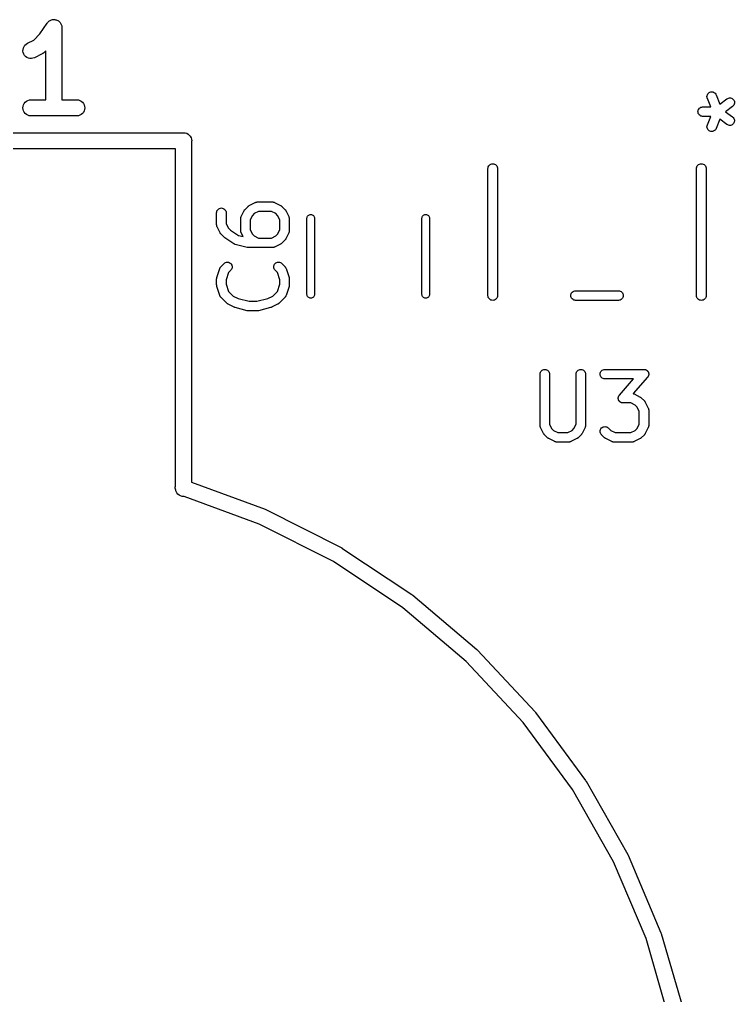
# Model space of a CAD drawing. Extents: x 122.7 to 185.3, y -119.4 to -70.3.
# Drawn here: x 134.94 to 146.26, y -87 to -71.57 of the extents above; entities that cross this region are included whole.
import ezdxf

# ---------------------------------------------------------------- set-up
doc = ezdxf.new("R2010")
doc.units = 0
doc.layers.add('BLACK', color=7, linetype='CONTINUOUS')

msp = doc.modelspace()

# ---------------------------------------------------------------- linework, layer by layer
at = {"layer": 'BLACK', "linetype": 'CONTINUOUS'}
for p, q in [((135.379, -71.6241), (135.38, -71.6228)), ((135.38, -71.6226), (135.388, -71.6129)), ((135.38, -71.6228), (135.38, -71.6226)), ((135.38, -71.6228), (135.38, -71.6228)), ((135.38, -71.6228), (135.38, -71.6228)), ((135.388, -71.6129), (135.396, -71.6038)), ((135.396, -71.6036), (135.406, -71.5959)), ((135.396, -71.6037), (135.396, -71.6036)), ((135.396, -71.6038), (135.396, -71.6037)), ((135.406, -71.5959), (135.415, -71.5883)), ((135.415, -71.5881), (135.426, -71.5825)), ((135.415, -71.5882), (135.415, -71.5881)), ((135.415, -71.5883), (135.415, -71.5882)), ((135.426, -71.5825), (135.437, -71.5768)), ((135.437, -71.5767), (135.449, -71.5732)), ((135.437, -71.5768), (135.437, -71.5767)), ((135.437, -71.5767), (135.437, -71.5767)), ((135.449, -71.5732), (135.461, -71.5698)), ((135.461, -71.5697), (135.473, -71.5687)), ((135.461, -71.5698), (135.461, -71.5697)), ((135.461, -71.5698), (135.461, -71.5698)), ((135.473, -71.5687), (135.486, -71.5675)), ((135.486, -71.5675), (135.486, -71.5675)), ((135.486, -71.5675), (135.498, -71.5688)), ((135.486, -71.5675), (135.486, -71.5675)), ((135.498, -71.5688), (135.51, -71.5701)), ((135.51, -71.5701), (135.51, -71.5701)), ((135.51, -71.5701), (135.511, -71.5702)), ((135.511, -71.5702), (135.522, -71.5736)), ((135.522, -71.5736), (135.534, -71.5774)), ((135.534, -71.5774), (135.534, -71.5775)), ((135.534, -71.5775), (135.534, -71.5775)), ((135.534, -71.5775), (135.545, -71.5832)), ((135.545, -71.5832), (135.556, -71.5892)), ((135.556, -71.5892), (135.556, -71.5893)), ((135.556, -71.5893), (135.556, -71.5893)), ((135.556, -71.5893), (135.566, -71.5973)), ((135.566, -71.5973), (135.575, -71.605)), ((135.575, -71.605), (135.575, -71.6051)), ((135.575, -71.6051), (135.575, -71.6052)), ((135.575, -71.6052), (135.583, -71.6148)), ((135.583, -71.6148), (135.591, -71.6242)), ((135.265, -71.795), (135.379, -71.6241)), ((135.591, -71.6242), (135.591, -71.6243)), ((135.591, -71.6243), (135.591, -71.6244)), ((135.591, -71.6244), (135.596, -71.6353)), ((135.596, -71.6353), (135.602, -71.6461)), ((135.602, -71.6461), (135.602, -71.6462)), ((135.602, -71.6462), (135.602, -71.6463)), ((135.602, -71.6463), (135.606, -71.6583)), ((135.606, -71.6583), (135.609, -71.6699)), ((135.609, -71.6699), (135.609, -71.67)), ((135.609, -71.67), (135.609, -71.6701)), ((135.609, -71.6701), (135.611, -71.6825)), ((135.611, -71.6825), (135.612, -71.6945)), ((135.612, -71.6945), (135.612, -72.8375)), ((135.065, -71.9438), (135.168, -71.8925)), ((135.168, -71.8925), (135.265, -71.795)), ((134.995, -72.0657), (134.996, -72.0409)), ((134.999, -72.0902), (134.995, -72.0657)), ((134.996, -72.0409), (135.002, -72.0168)), ((135.002, -72.0168), (135.012, -71.9942)), ((135.012, -71.9942), (135.026, -71.974)), ((135.026, -71.974), (135.044, -71.957)), ((135.044, -71.957), (135.065, -71.9438)), ((135.358, -72.0616), (135.333, -72.0867)), ((135.358, -72.8375), (135.358, -72.0616)), ((135.008, -72.1134), (134.999, -72.0902)), ((135.021, -72.1345), (135.008, -72.1134)), ((135.038, -72.1526), (135.021, -72.1345)), ((135.058, -72.1671), (135.038, -72.1526)), ((135.081, -72.1774), (135.058, -72.1671)), ((135.105, -72.1832), (135.081, -72.1774)), ((135.129, -72.1842), (135.105, -72.1832)), ((135.154, -72.1803), (135.129, -72.1842)), ((135.177, -72.1718), (135.154, -72.1803)), ((135.179, -72.171), (135.177, -72.1718)), ((135.3, -72.1105), (135.179, -72.171)), ((135.306, -72.1067), (135.3, -72.1105)), ((135.312, -72.1034), (135.306, -72.1067)), ((135.316, -72.1001), (135.312, -72.1034)), ((135.321, -72.0973), (135.316, -72.1001)), ((135.326, -72.0924), (135.321, -72.0973)), ((135.331, -72.088), (135.326, -72.0924)), ((135.333, -72.0867), (135.331, -72.088)), ((135.052, -72.8587), (135.074, -72.8471)), ((135.074, -72.8471), (135.097, -72.8399)), ((135.097, -72.8399), (135.122, -72.8375)), ((135.122, -72.8375), (135.358, -72.8375)), ((135.612, -72.8375), (135.848, -72.8375)), ((135.848, -72.8375), (135.849, -72.8375)), ((135.849, -72.8375), (135.874, -72.8403)), ((135.874, -72.8403), (135.898, -72.8478)), ((135.898, -72.8478), (135.919, -72.8597)), ((145.824, -72.7851), (145.826, -72.7705)), ((145.825, -72.7997), (145.824, -72.7851)), ((145.829, -72.8138), (145.825, -72.7997)), ((145.826, -72.7705), (145.831, -72.7566)), ((145.83, -72.8148), (145.829, -72.8138)), ((145.884, -72.95), (145.83, -72.8148)), ((145.831, -72.7566), (145.838, -72.7439)), ((145.838, -72.7439), (145.847, -72.7328)), ((145.847, -72.7328), (145.859, -72.7237)), ((145.859, -72.7237), (145.872, -72.7171)), ((145.872, -72.7171), (145.886, -72.7131)), ((145.886, -72.7131), (145.901, -72.7119)), ((145.901, -72.7119), (145.915, -72.7136)), ((145.915, -72.7136), (145.929, -72.7181)), ((145.929, -72.7181), (145.942, -72.7252)), ((145.942, -72.7252), (145.953, -72.7346)), ((145.953, -72.7346), (145.962, -72.7461)), ((145.962, -72.7461), (145.969, -72.7591)), ((145.969, -72.7591), (146.028, -72.9063)), ((146.028, -72.9063), (146.14, -72.8221)), ((146.14, -72.8221), (146.141, -72.8215)), ((146.141, -72.8215), (146.153, -72.8141)), ((146.153, -72.8141), (146.167, -72.8093)), ((146.167, -72.8093), (146.182, -72.8072)), ((146.182, -72.8072), (146.196, -72.808)), ((146.196, -72.808), (146.211, -72.8116)), ((146.211, -72.8116), (146.224, -72.8179)), ((146.224, -72.8179), (146.235, -72.8267)), ((146.235, -72.8267), (146.245, -72.8376)), ((146.245, -72.8376), (146.253, -72.8501)), ((146.253, -72.8501), (146.258, -72.8639)), ((134.995, -72.9636), (134.998, -72.939)), ((134.997, -72.9883), (134.995, -72.9636)), ((135.004, -73.0121), (134.997, -72.9883)), ((134.998, -72.939), (135.005, -72.9153)), ((135.016, -73.0341), (135.004, -73.0121)), ((135.005, -72.9153), (135.017, -72.8935)), ((135.017, -72.8935), (135.032, -72.8744)), ((135.032, -72.8744), (135.052, -72.8587)), ((135.919, -72.8597), (135.938, -72.8757)), ((135.938, -72.8757), (135.954, -72.895)), ((135.954, -72.895), (135.965, -72.9169)), ((135.965, -72.9169), (135.972, -72.9407)), ((135.972, -72.9901), (135.965, -73.0137)), ((135.972, -72.9407), (135.975, -72.9654)), ((135.975, -72.9654), (135.972, -72.9901)), ((145.681, -73.0245), (145.683, -73.0099)), ((145.683, -73.0099), (145.687, -72.9959)), ((145.687, -72.9959), (145.694, -72.9831)), ((145.694, -72.9831), (145.704, -72.9718)), ((145.704, -72.9718), (145.715, -72.9625)), ((145.715, -72.9625), (145.728, -72.9557)), ((145.728, -72.9557), (145.742, -72.9514)), ((145.742, -72.9514), (145.756, -72.95)), ((145.756, -72.95), (145.884, -72.95)), ((146.23, -72.9421), (146.119, -73.025)), ((146.241, -72.9323), (146.23, -72.9421)), ((146.249, -72.9205), (146.241, -72.9323)), ((146.256, -72.9072), (146.249, -72.9205)), ((146.259, -72.893), (146.256, -72.9072)), ((146.258, -72.8639), (146.26, -72.8784)), ((146.26, -72.8784), (146.259, -72.893)), ((135.031, -73.0534), (135.016, -73.0341)), ((135.05, -73.0693), (135.031, -73.0534)), ((135.072, -73.0813), (135.05, -73.0693)), ((135.096, -73.0887), (135.072, -73.0813)), ((135.12, -73.0915), (135.096, -73.0887)), ((135.122, -73.0915), (135.12, -73.0915)), ((135.848, -73.0915), (135.122, -73.0915)), ((135.872, -73.0891), (135.848, -73.0915)), ((135.896, -73.0819), (135.872, -73.0891)), ((135.918, -73.0703), (135.896, -73.0819)), ((135.937, -73.0546), (135.918, -73.0703)), ((135.953, -73.0355), (135.937, -73.0546)), ((135.965, -73.0137), (135.953, -73.0355)), ((145.683, -73.0391), (145.681, -73.0245)), ((145.687, -73.0531), (145.683, -73.0391)), ((145.694, -73.0661), (145.687, -73.0531)), ((145.703, -73.0775), (145.694, -73.0661)), ((145.714, -73.0869), (145.703, -73.0775)), ((145.727, -73.0939), (145.714, -73.0869)), ((145.741, -73.0984), (145.727, -73.0939)), ((145.755, -73.1), (145.741, -73.0984)), ((145.756, -73.1), (145.755, -73.1)), ((145.884, -73.1), (145.756, -73.1)), ((145.83, -73.2352), (145.884, -73.1)), ((146.028, -73.1437), (145.969, -73.2909)), ((146.14, -73.2279), (146.028, -73.1437)), ((146.119, -73.025), (146.23, -73.1079)), ((146.23, -73.1079), (146.231, -73.1085)), ((146.231, -73.1085), (146.241, -73.1185)), ((146.241, -73.1185), (146.25, -73.1304)), ((146.25, -73.1304), (146.256, -73.1438)), ((146.256, -73.1438), (146.259, -73.158)), ((146.259, -73.158), (146.26, -73.1727)), ((145.824, -73.2639), (145.826, -73.2493)), ((145.826, -73.2784), (145.824, -73.2639)), ((145.826, -73.2493), (145.83, -73.2352)), ((145.83, -73.2924), (145.826, -73.2784)), ((145.837, -73.3053), (145.83, -73.2924)), ((145.847, -73.3165), (145.837, -73.3053)), ((145.858, -73.3257), (145.847, -73.3165)), ((145.952, -73.3161), (145.941, -73.3254)), ((145.962, -73.3048), (145.952, -73.3161)), ((145.968, -73.2919), (145.962, -73.3048)), ((145.969, -73.2909), (145.968, -73.2919)), ((146.152, -73.2355), (146.14, -73.2279)), ((146.166, -73.2405), (146.152, -73.2355)), ((146.181, -73.2427), (146.166, -73.2405)), ((146.195, -73.2421), (146.181, -73.2427)), ((146.21, -73.2387), (146.195, -73.2421)), ((146.223, -73.2326), (146.21, -73.2387)), ((146.235, -73.224), (146.223, -73.2326)), ((146.245, -73.2133), (146.235, -73.224)), ((146.252, -73.2008), (146.245, -73.2133)), ((146.257, -73.1871), (146.252, -73.2008)), ((146.26, -73.1727), (146.257, -73.1871)), ((130.945, -73.358), (137.533, -73.358)), ((137.533, -73.358), (137.539, -73.3574)), ((137.539, -73.3574), (137.545, -73.358)), ((137.545, -73.358), (137.564, -73.3598)), ((137.564, -73.3598), (137.588, -73.3671)), ((137.588, -73.3671), (137.61, -73.3789)), ((137.61, -73.3789), (137.629, -73.3948)), ((137.629, -73.3948), (137.645, -73.4141)), ((137.645, -73.4141), (137.657, -73.4362)), ((137.657, -73.4362), (137.664, -73.4601)), ((137.664, -73.4601), (137.667, -73.485)), ((145.871, -73.3325), (145.858, -73.3257)), ((145.885, -73.3367), (145.871, -73.3325)), ((145.899, -73.3381), (145.885, -73.3367)), ((145.914, -73.3366), (145.899, -73.3381)), ((145.928, -73.3323), (145.914, -73.3366)), ((145.941, -73.3254), (145.928, -73.3323)), ((137.412, -73.612), (131.066, -73.612)), ((137.412, -78.9362), (137.412, -73.612)), ((137.667, -73.485), (137.666, -73.4912)), ((137.666, -73.4912), (137.666, -78.8847)), ((142.357, -73.923), (142.358, -73.9118)), ((142.357, -75.937), (142.357, -73.923)), ((142.358, -73.9118), (142.362, -73.8974)), ((142.362, -73.8974), (142.369, -73.8842)), ((142.369, -73.8842), (142.379, -73.8726)), ((142.379, -73.8726), (142.39, -73.863)), ((142.39, -73.863), (142.404, -73.856)), ((142.404, -73.856), (142.418, -73.8516)), ((142.418, -73.8516), (142.433, -73.8501)), ((142.433, -73.8501), (142.448, -73.8516)), ((142.448, -73.8516), (142.462, -73.856)), ((142.462, -73.856), (142.476, -73.863)), ((142.476, -73.863), (142.487, -73.8726)), ((142.487, -73.8726), (142.497, -73.8842)), ((142.497, -73.8842), (142.504, -73.8974)), ((142.504, -73.8974), (142.508, -73.9118)), ((142.508, -73.9118), (142.509, -73.923)), ((142.509, -73.923), (142.509, -75.937)), ((145.659, -73.923), (145.66, -73.9118)), ((145.659, -75.937), (145.659, -73.923)), ((145.66, -73.9118), (145.664, -73.8974)), ((145.664, -73.8974), (145.671, -73.8842)), ((145.671, -73.8842), (145.681, -73.8726)), ((145.681, -73.8726), (145.692, -73.863)), ((145.692, -73.863), (145.706, -73.856)), ((145.706, -73.856), (145.72, -73.8516)), ((145.72, -73.8516), (145.735, -73.8501)), ((145.735, -73.8501), (145.75, -73.8516)), ((145.75, -73.8516), (145.764, -73.856)), ((145.764, -73.856), (145.778, -73.863)), ((145.778, -73.863), (145.789, -73.8726)), ((145.789, -73.8726), (145.799, -73.8842)), ((145.799, -73.8842), (145.806, -73.8974)), ((145.806, -73.8974), (145.81, -73.9118)), ((145.81, -73.9118), (145.811, -73.923)), ((145.811, -73.923), (145.811, -75.937)), ((138.095, -74.5608), (138.108, -74.554)), ((138.108, -74.554), (138.122, -74.5499)), ((138.122, -74.5499), (138.137, -74.5485)), ((138.137, -74.5485), (138.151, -74.5501)), ((138.151, -74.5501), (138.165, -74.5544)), ((138.165, -74.5544), (138.178, -74.5613)), ((138.512, -74.5705), (138.56, -74.5229)), ((138.56, -74.5221), (138.564, -74.5195)), ((138.56, -74.5229), (138.56, -74.5221)), ((138.564, -74.5195), (138.567, -74.5166)), ((138.567, -74.5166), (138.569, -74.5149)), ((138.569, -74.5149), (138.572, -74.513)), ((138.572, -74.513), (138.575, -74.5111)), ((138.575, -74.5111), (138.579, -74.5088)), ((138.579, -74.5088), (138.674, -74.4612)), ((138.674, -74.4612), (138.675, -74.4607)), ((138.675, -74.4607), (138.677, -74.46)), ((138.677, -74.46), (138.679, -74.4589)), ((138.679, -74.4589), (138.684, -74.4575)), ((138.684, -74.4575), (138.689, -74.4557)), ((138.689, -74.4557), (138.691, -74.4554)), ((138.691, -74.4554), (138.693, -74.4547)), ((138.693, -74.4547), (138.698, -74.4542)), ((138.698, -74.4542), (138.703, -74.4534)), ((138.703, -74.4534), (138.706, -74.4535)), ((138.706, -74.4535), (138.708, -74.4533)), ((138.708, -74.4533), (138.946, -74.4533)), ((138.946, -74.4533), (138.947, -74.4533)), ((138.947, -74.4533), (138.949, -74.4535)), ((138.949, -74.4535), (138.951, -74.4535)), ((138.951, -74.4535), (138.956, -74.4544)), ((138.956, -74.4544), (138.961, -74.4549)), ((138.961, -74.4549), (138.964, -74.4556)), ((138.964, -74.4556), (138.966, -74.456)), ((138.966, -74.456), (138.971, -74.4578)), ((138.971, -74.4578), (138.975, -74.4594)), ((138.975, -74.4594), (138.977, -74.4604)), ((138.977, -74.4604), (138.979, -74.4612)), ((138.979, -74.4612), (139.075, -74.5088)), ((139.075, -74.5088), (139.076, -74.5093)), ((139.076, -74.5093), (139.079, -74.5116)), ((139.079, -74.5116), (139.083, -74.5136)), ((139.083, -74.5136), (139.085, -74.5156)), ((139.085, -74.5156), (139.088, -74.5173)), ((139.088, -74.5173), (139.091, -74.5202)), ((139.091, -74.5202), (139.094, -74.5229)), ((139.094, -74.5229), (139.142, -74.5705)), ((138.061, -74.6225), (138.063, -74.6079)), ((138.061, -74.6235), (138.061, -74.6225)), ((138.061, -74.814), (138.061, -74.6235)), ((138.063, -74.6079), (138.067, -74.594)), ((138.067, -74.594), (138.074, -74.5811)), ((138.074, -74.5811), (138.084, -74.5699)), ((138.084, -74.5699), (138.095, -74.5608)), ((138.178, -74.5613), (138.19, -74.5707)), ((138.19, -74.5707), (138.199, -74.582)), ((138.199, -74.582), (138.206, -74.5949)), ((138.206, -74.5949), (138.21, -74.609)), ((138.21, -74.609), (138.211, -74.6235)), ((138.211, -74.6235), (138.211, -74.7963)), ((138.443, -74.7083), (138.444, -74.7032)), ((138.443, -74.7133), (138.443, -74.7083)), ((138.444, -74.7032), (138.445, -74.7011)), ((138.445, -74.6989), (138.447, -74.6941)), ((138.445, -74.7011), (138.445, -74.6989)), ((138.447, -74.6941), (138.448, -74.6892)), ((138.448, -74.6892), (138.449, -74.6873)), ((138.449, -74.6873), (138.45, -74.6852)), ((138.45, -74.6852), (138.498, -74.59)), ((138.498, -74.589), (138.501, -74.5855)), ((138.498, -74.59), (138.498, -74.589)), ((138.501, -74.5855), (138.503, -74.5818)), ((138.503, -74.5818), (138.505, -74.5794)), ((138.505, -74.5794), (138.506, -74.5768)), ((138.506, -74.5768), (138.509, -74.5737)), ((138.509, -74.5737), (138.512, -74.5705)), ((138.627, -74.6679), (138.592, -74.7365)), ((138.657, -74.6375), (138.627, -74.6679)), ((138.726, -74.6033), (138.657, -74.6375)), ((138.928, -74.6033), (138.726, -74.6033)), ((138.997, -74.6375), (138.928, -74.6033)), ((139.027, -74.6679), (138.997, -74.6375)), ((139.061, -74.7365), (139.027, -74.6679)), ((139.142, -74.5705), (139.143, -74.5712)), ((139.143, -74.5712), (139.145, -74.5745)), ((139.145, -74.5745), (139.148, -74.5776)), ((139.148, -74.5776), (139.15, -74.5802)), ((139.15, -74.5802), (139.152, -74.5827)), ((139.152, -74.5827), (139.154, -74.5864)), ((139.154, -74.5864), (139.156, -74.59)), ((139.156, -74.59), (139.203, -74.6852)), ((139.203, -74.6852), (139.204, -74.6862)), ((139.204, -74.6862), (139.205, -74.6882)), ((139.205, -74.6882), (139.206, -74.6902)), ((139.206, -74.6902), (139.207, -74.6951)), ((139.207, -74.6951), (139.209, -74.6999)), ((139.209, -74.6999), (139.209, -74.7021)), ((139.209, -74.7021), (139.21, -74.7042)), ((139.21, -74.7042), (139.21, -74.7093)), ((139.21, -74.7093), (139.211, -74.7144)), ((139.492, -74.709), (139.493, -74.7002)), ((139.492, -75.919), (139.492, -74.709)), ((139.493, -74.7002), (139.496, -74.6889)), ((139.496, -74.6889), (139.502, -74.6784)), ((139.502, -74.6784), (139.509, -74.6693)), ((139.509, -74.6693), (139.519, -74.6618)), ((139.519, -74.6618), (139.529, -74.6562)), ((139.529, -74.6562), (139.54, -74.6528)), ((139.54, -74.6528), (139.552, -74.6516)), ((139.552, -74.6516), (139.564, -74.6528)), ((139.564, -74.6528), (139.575, -74.6562)), ((139.575, -74.6562), (139.585, -74.6618)), ((139.585, -74.6618), (139.595, -74.6693)), ((139.595, -74.6693), (139.602, -74.6784)), ((139.602, -74.6784), (139.608, -74.6889)), ((139.608, -74.6889), (139.611, -74.7002)), ((139.611, -74.7002), (139.612, -74.709)), ((139.612, -74.709), (139.612, -75.919)), ((141.312, -74.709), (141.313, -74.7002)), ((141.312, -75.919), (141.312, -74.709)), ((141.313, -74.7002), (141.316, -74.6889)), ((141.316, -74.6889), (141.322, -74.6784)), ((141.322, -74.6784), (141.329, -74.6693)), ((141.329, -74.6693), (141.339, -74.6618)), ((141.339, -74.6618), (141.349, -74.6562)), ((141.349, -74.6562), (141.36, -74.6528)), ((141.36, -74.6528), (141.372, -74.6516)), ((141.372, -74.6516), (141.384, -74.6528)), ((141.384, -74.6528), (141.395, -74.6562)), ((141.395, -74.6562), (141.405, -74.6618)), ((141.405, -74.6618), (141.415, -74.6693)), ((141.415, -74.6693), (141.422, -74.6784)), ((141.422, -74.6784), (141.428, -74.6889)), ((141.428, -74.6889), (141.431, -74.7002)), ((141.431, -74.7002), (141.432, -74.709)), ((141.432, -74.709), (141.432, -75.919)), ((138.062, -74.8162), (138.061, -74.814)), ((138.062, -74.8184), (138.062, -74.8162)), ((138.062, -74.8235), (138.062, -74.8184)), ((138.063, -74.8286), (138.062, -74.8235)), ((138.063, -74.8307), (138.063, -74.8286)), ((138.064, -74.8329), (138.063, -74.8307)), ((138.066, -74.8377), (138.064, -74.8329)), ((138.067, -74.8426), (138.066, -74.8377)), ((138.068, -74.8445), (138.067, -74.8426)), ((138.069, -74.8466), (138.068, -74.8445)), ((138.069, -74.8475), (138.069, -74.8466)), ((138.117, -74.9428), (138.069, -74.8475)), ((138.211, -74.7963), (138.246, -74.8648)), ((138.246, -74.8648), (138.279, -74.8986)), ((138.442, -74.7177), (138.443, -74.7155)), ((138.442, -74.7188), (138.442, -74.7177)), ((138.442, -74.9092), (138.442, -74.7188)), ((138.443, -74.7155), (138.443, -74.7133)), ((138.592, -74.7365), (138.592, -74.8915)), ((139.061, -74.8915), (139.061, -74.7365)), ((139.211, -74.7144), (139.211, -74.7166)), ((139.211, -74.7166), (139.211, -74.7188)), ((139.211, -74.7188), (139.211, -74.9092)), ((138.119, -74.9463), (138.117, -74.9428)), ((138.121, -74.9501), (138.119, -74.9463)), ((138.123, -74.9525), (138.121, -74.9501)), ((138.125, -74.9552), (138.123, -74.9525)), ((138.128, -74.9582), (138.125, -74.9552)), ((138.13, -74.9615), (138.128, -74.9582)), ((138.131, -74.9623), (138.13, -74.9615)), ((138.179, -75.0099), (138.131, -74.9623)), ((138.184, -75.0142), (138.179, -75.0099)), ((138.189, -75.0187), (138.184, -75.0142)), ((138.19, -75.0192), (138.189, -75.0187)), ((138.19, -75.0193), (138.19, -75.0192)), ((138.19, -75.0192), (138.19, -75.0192)), ((138.19, -75.0192), (138.19, -75.0192)), ((138.333, -75.1145), (138.19, -75.0193)), ((138.279, -74.8986), (138.405, -74.9825)), ((138.405, -74.9825), (138.479, -75.001)), ((138.443, -74.9114), (138.442, -74.9092)), ((138.442, -74.9136), (138.443, -74.9114)), ((138.443, -74.9187), (138.442, -74.9136)), ((138.444, -74.9238), (138.443, -74.9187)), ((138.444, -74.9259), (138.444, -74.9238)), ((138.445, -74.9281), (138.444, -74.9259)), ((138.447, -74.9329), (138.445, -74.9281)), ((138.448, -74.9378), (138.447, -74.9329)), ((138.449, -74.9398), (138.448, -74.9378)), ((138.45, -74.9418), (138.449, -74.9398)), ((138.45, -74.9428), (138.45, -74.9418)), ((138.479, -75.001), (138.45, -74.9428)), ((138.592, -74.8915), (138.627, -74.96)), ((138.627, -74.96), (138.657, -74.9905)), ((138.657, -74.9905), (138.726, -75.0247)), ((138.928, -75.0247), (138.997, -74.9905)), ((138.997, -74.9905), (139.027, -74.96)), ((139.027, -74.96), (139.061, -74.8915)), ((139.203, -74.9428), (139.156, -75.038)), ((139.204, -74.9407), (139.203, -74.9428)), ((139.205, -74.9388), (139.204, -74.9407)), ((139.207, -74.9339), (139.205, -74.9388)), ((139.209, -74.9291), (139.207, -74.9339)), ((139.21, -74.9248), (139.209, -74.9269)), ((139.209, -74.9269), (139.209, -74.9291)), ((139.211, -74.9147), (139.21, -74.9197)), ((139.21, -74.9197), (139.21, -74.9248)), ((139.211, -74.9092), (139.211, -74.9103)), ((139.211, -74.9103), (139.211, -74.9125)), ((139.211, -74.9125), (139.211, -74.9147)), ((138.337, -75.1169), (138.333, -75.1145)), ((138.342, -75.1195), (138.337, -75.1169)), ((138.344, -75.1203), (138.342, -75.1195)), ((138.346, -75.1214), (138.344, -75.1203)), ((138.351, -75.1228), (138.346, -75.1214)), ((138.355, -75.1246), (138.351, -75.1228)), ((138.356, -75.1249), (138.355, -75.1246)), ((138.547, -75.1725), (138.356, -75.1249)), ((138.548, -75.1727), (138.547, -75.1725)), ((138.549, -75.1731), (138.548, -75.1727)), ((138.555, -75.1737), (138.549, -75.1731)), ((138.561, -75.1746), (138.555, -75.1737)), ((138.726, -75.0247), (138.928, -75.0247)), ((138.955, -75.1738), (138.95, -75.1746)), ((138.96, -75.1733), (138.955, -75.1738)), ((138.963, -75.1726), (138.96, -75.1733)), ((138.965, -75.1723), (138.963, -75.1726)), ((138.97, -75.1705), (138.965, -75.1723)), ((138.974, -75.1691), (138.97, -75.1705)), ((138.976, -75.168), (138.974, -75.1691)), ((138.979, -75.1673), (138.976, -75.168)), ((139.075, -75.1192), (138.979, -75.1668)), ((138.979, -75.1668), (138.979, -75.1673)), ((139.078, -75.1169), (139.075, -75.1192)), ((139.082, -75.115), (139.078, -75.1169)), ((139.084, -75.113), (139.082, -75.115)), ((139.087, -75.1114), (139.084, -75.113)), ((139.09, -75.1085), (139.087, -75.1114)), ((139.093, -75.1059), (139.09, -75.1085)), ((139.094, -75.1051), (139.093, -75.1059)), ((139.142, -75.0575), (139.094, -75.1051)), ((139.144, -75.0543), (139.142, -75.0575)), ((139.147, -75.0512), (139.144, -75.0543)), ((139.149, -75.0486), (139.147, -75.0512)), ((139.151, -75.0462), (139.149, -75.0486)), ((139.153, -75.0425), (139.151, -75.0462)), ((139.155, -75.0389), (139.153, -75.0425)), ((139.156, -75.038), (139.155, -75.0389)), ((138.563, -75.1746), (138.561, -75.1746)), ((138.564, -75.1747), (138.563, -75.1746)), ((138.565, -75.1747), (138.564, -75.1747)), ((138.946, -75.1747), (138.565, -75.1747)), ((138.948, -75.1745), (138.946, -75.1747)), ((138.95, -75.1746), (138.948, -75.1745)), ((138.125, -75.4826), (138.128, -75.4785)), ((138.128, -75.4785), (138.13, -75.477)), ((138.13, -75.477), (138.131, -75.4753)), ((138.131, -75.4753), (138.179, -75.4276)), ((138.179, -75.4269), (138.191, -75.4178)), ((138.179, -75.4276), (138.179, -75.4269)), ((138.191, -75.4178), (138.204, -75.411)), ((138.204, -75.411), (138.218, -75.4069)), ((138.218, -75.4069), (138.232, -75.4057)), ((138.232, -75.4057), (138.247, -75.4073)), ((138.247, -75.4073), (138.261, -75.4116)), ((138.261, -75.4116), (138.274, -75.4186)), ((138.274, -75.4186), (138.285, -75.428)), ((138.285, -75.428), (138.294, -75.4394)), ((138.294, -75.4394), (138.301, -75.4523)), ((138.301, -75.4523), (138.305, -75.4664)), ((138.305, -75.4664), (138.307, -75.4809)), ((138.307, -75.4809), (138.305, -75.4955)), ((138.966, -75.4799), (138.968, -75.4653)), ((138.967, -75.4945), (138.966, -75.4799)), ((138.968, -75.4653), (138.972, -75.4514)), ((138.972, -75.4514), (138.979, -75.4385)), ((138.979, -75.4385), (138.988, -75.4273)), ((138.988, -75.4273), (139, -75.4181)), ((139, -75.4181), (139.013, -75.4112)), ((139.013, -75.4112), (139.027, -75.407)), ((139.027, -75.407), (139.041, -75.4057)), ((139.041, -75.4057), (139.056, -75.4071)), ((139.056, -75.4071), (139.07, -75.4114)), ((139.07, -75.4114), (139.083, -75.4183)), ((139.083, -75.4183), (139.094, -75.4276)), ((139.094, -75.4276), (139.142, -75.4753)), ((139.142, -75.4753), (139.143, -75.476)), ((139.143, -75.476), (139.144, -75.4777)), ((139.144, -75.4777), (139.146, -75.4792)), ((139.146, -75.4792), (139.148, -75.4834)), ((138.065, -75.6474), (138.113, -75.5046)), ((138.113, -75.5036), (138.114, -75.5016)), ((138.113, -75.5046), (138.113, -75.5036)), ((138.114, -75.5016), (138.115, -75.4995)), ((138.115, -75.4995), (138.117, -75.4949)), ((138.117, -75.4949), (138.119, -75.4903)), ((138.119, -75.4903), (138.121, -75.4885)), ((138.121, -75.4885), (138.122, -75.4866)), ((138.122, -75.4866), (138.125, -75.4826)), ((138.25, -75.5688), (138.211, -75.6833)), ((138.285, -75.5337), (138.25, -75.5688)), ((138.294, -75.5224), (138.285, -75.5337)), ((138.301, -75.5095), (138.294, -75.5224)), ((138.305, -75.4955), (138.301, -75.5095)), ((138.972, -75.5085), (138.967, -75.4945)), ((138.978, -75.5215), (138.972, -75.5085)), ((138.987, -75.533), (138.978, -75.5215)), ((138.988, -75.5337), (138.987, -75.533)), ((139.023, -75.5688), (138.988, -75.5337)), ((139.061, -75.6833), (139.023, -75.5688)), ((139.148, -75.4834), (139.152, -75.4874)), ((139.152, -75.4874), (139.153, -75.4894)), ((139.153, -75.4894), (139.154, -75.4912)), ((139.154, -75.4912), (139.156, -75.4959)), ((139.156, -75.4959), (139.158, -75.5004)), ((139.158, -75.5004), (139.159, -75.5026)), ((139.159, -75.5026), (139.16, -75.5046)), ((139.16, -75.5046), (139.208, -75.6474)), ((138.061, -75.6701), (138.062, -75.6659)), ((138.061, -75.6711), (138.061, -75.6701)), ((138.061, -75.7664), (138.061, -75.6711)), ((138.062, -75.7706), (138.061, -75.7664)), ((138.062, -75.6617), (138.063, -75.6586)), ((138.062, -75.6659), (138.062, -75.6617)), ((138.062, -75.7748), (138.062, -75.7706)), ((138.063, -75.7778), (138.062, -75.7748)), ((138.063, -75.6555), (138.064, -75.6515)), ((138.063, -75.6586), (138.063, -75.6555)), ((138.063, -75.7809), (138.063, -75.7778)), ((138.064, -75.785), (138.063, -75.7809)), ((138.064, -75.6515), (138.065, -75.6474)), ((138.065, -75.7891), (138.064, -75.785)), ((138.065, -75.7901), (138.065, -75.7891)), ((138.113, -75.933), (138.065, -75.7901)), ((138.211, -75.6833), (138.211, -75.7542)), ((138.211, -75.7542), (138.25, -75.8687)), ((139.023, -75.8687), (139.061, -75.7542)), ((139.061, -75.7542), (139.061, -75.6833)), ((139.208, -75.7901), (139.16, -75.933)), ((139.208, -75.6474), (139.208, -75.6484)), ((139.208, -75.6484), (139.209, -75.6525)), ((139.21, -75.782), (139.208, -75.786)), ((139.208, -75.786), (139.208, -75.7901)), ((139.209, -75.6525), (139.21, -75.6566)), ((139.21, -75.6566), (139.21, -75.6597)), ((139.21, -75.6597), (139.211, -75.6627)), ((139.211, -75.7758), (139.21, -75.7789)), ((139.21, -75.7789), (139.21, -75.782)), ((139.211, -75.6627), (139.211, -75.6669)), ((139.211, -75.6669), (139.211, -75.6711)), ((139.211, -75.6711), (139.211, -75.7664)), ((139.211, -75.7664), (139.211, -75.7674)), ((139.211, -75.7674), (139.211, -75.7716)), ((139.211, -75.7716), (139.211, -75.7758)), ((138.114, -75.935), (138.113, -75.933)), ((138.114, -75.9371), (138.114, -75.935)), ((138.117, -75.9416), (138.114, -75.9371)), ((138.119, -75.9463), (138.117, -75.9416)), ((138.25, -75.8687), (138.324, -75.9428)), ((138.324, -75.9428), (138.401, -75.9813)), ((138.872, -75.9813), (138.949, -75.9428)), ((138.949, -75.9428), (139.023, -75.8687)), ((139.156, -75.9426), (139.153, -75.9472)), ((139.158, -75.9381), (139.156, -75.9426)), ((139.159, -75.936), (139.158, -75.9381)), ((139.16, -75.9339), (139.159, -75.936)), ((139.16, -75.933), (139.16, -75.9339)), ((139.493, -75.9278), (139.492, -75.919)), ((139.496, -75.9391), (139.493, -75.9278)), ((139.502, -75.9496), (139.496, -75.9391)), ((139.608, -75.9391), (139.602, -75.9496)), ((139.611, -75.9278), (139.608, -75.9391)), ((139.612, -75.919), (139.611, -75.9278)), ((141.313, -75.9278), (141.312, -75.919)), ((141.316, -75.9391), (141.313, -75.9278)), ((141.322, -75.9496), (141.316, -75.9391)), ((141.428, -75.9391), (141.422, -75.9496)), ((141.431, -75.9278), (141.428, -75.9391)), ((141.432, -75.919), (141.431, -75.9278)), ((142.358, -75.9482), (142.357, -75.937)), ((142.509, -75.937), (142.508, -75.9482)), ((143.67, -75.9333), (143.671, -75.9184)), ((143.671, -75.9482), (143.67, -75.9333)), ((143.671, -75.9184), (143.675, -75.904)), ((143.675, -75.904), (143.682, -75.8908)), ((143.682, -75.8908), (143.692, -75.8792)), ((143.692, -75.8792), (143.704, -75.8696)), ((143.704, -75.8696), (143.717, -75.8626)), ((143.717, -75.8626), (143.731, -75.8582)), ((143.731, -75.8582), (143.742, -75.8571)), ((143.742, -75.8571), (144.426, -75.8571)), ((144.426, -75.8571), (144.437, -75.8582)), ((144.437, -75.8582), (144.451, -75.8626)), ((144.451, -75.8626), (144.464, -75.8696)), ((144.464, -75.8696), (144.476, -75.8792)), ((144.476, -75.8792), (144.486, -75.8908)), ((144.486, -75.8908), (144.493, -75.904)), ((144.493, -75.904), (144.497, -75.9184)), ((144.497, -75.9184), (144.498, -75.9333)), ((144.498, -75.9333), (144.497, -75.9482)), ((145.66, -75.9482), (145.659, -75.937)), ((145.811, -75.937), (145.81, -75.9482)), ((138.12, -75.9481), (138.119, -75.9463)), ((138.121, -75.9501), (138.12, -75.9481)), ((138.124, -75.9541), (138.121, -75.9501)), ((138.127, -75.9583), (138.124, -75.9541)), ((138.129, -75.9598), (138.127, -75.9583)), ((138.13, -75.9615), (138.129, -75.9598)), ((138.131, -75.9623), (138.13, -75.9615)), ((138.226, -76.0575), (138.131, -75.9623)), ((138.229, -76.0602), (138.226, -76.0575)), ((138.232, -76.0631), (138.229, -76.0602)), ((138.235, -76.0648), (138.232, -76.0631)), ((138.238, -76.0668), (138.235, -76.0648)), ((138.241, -76.0688), (138.238, -76.0668)), ((138.245, -76.0711), (138.241, -76.0688)), ((138.246, -76.0716), (138.245, -76.0711)), ((138.341, -76.1192), (138.246, -76.0716)), ((138.401, -75.9813), (138.574, -76.0247)), ((138.574, -76.0247), (138.699, -76.0247)), ((138.699, -76.0247), (138.872, -75.9813)), ((139.027, -76.0716), (138.932, -76.1192)), ((139.031, -76.0693), (139.027, -76.0716)), ((139.034, -76.0674), (139.031, -76.0693)), ((139.037, -76.0654), (139.034, -76.0674)), ((139.039, -76.0638), (139.037, -76.0654)), ((139.043, -76.0609), (139.039, -76.0638)), ((139.046, -76.0582), (139.043, -76.0609)), ((139.047, -76.0575), (139.046, -76.0582)), ((139.142, -75.9623), (139.047, -76.0575)), ((139.143, -75.9606), (139.142, -75.9623)), ((139.145, -75.9591), (139.143, -75.9606)), ((139.148, -75.9549), (139.145, -75.9591)), ((139.151, -75.951), (139.148, -75.9549)), ((139.152, -75.949), (139.151, -75.951)), ((139.153, -75.9472), (139.152, -75.949)), ((139.509, -75.9587), (139.502, -75.9496)), ((139.519, -75.9662), (139.509, -75.9587)), ((139.529, -75.9718), (139.519, -75.9662)), ((139.54, -75.9752), (139.529, -75.9718)), ((139.552, -75.9764), (139.54, -75.9752)), ((139.564, -75.9752), (139.552, -75.9764)), ((139.575, -75.9718), (139.564, -75.9752)), ((139.585, -75.9662), (139.575, -75.9718)), ((139.595, -75.9587), (139.585, -75.9662)), ((139.602, -75.9496), (139.595, -75.9587)), ((141.329, -75.9587), (141.322, -75.9496)), ((141.339, -75.9662), (141.329, -75.9587)), ((141.349, -75.9718), (141.339, -75.9662)), ((141.36, -75.9752), (141.349, -75.9718)), ((141.372, -75.9764), (141.36, -75.9752)), ((141.384, -75.9752), (141.372, -75.9764)), ((141.395, -75.9718), (141.384, -75.9752)), ((141.405, -75.9662), (141.395, -75.9718)), ((141.415, -75.9587), (141.405, -75.9662)), ((141.422, -75.9496), (141.415, -75.9587)), ((142.362, -75.9626), (142.358, -75.9482)), ((142.369, -75.9758), (142.362, -75.9626)), ((142.379, -75.9874), (142.369, -75.9758)), ((142.39, -75.997), (142.379, -75.9874)), ((142.404, -76.004), (142.39, -75.997)), ((142.418, -76.0084), (142.404, -76.004)), ((142.433, -76.0099), (142.418, -76.0084)), ((142.448, -76.0084), (142.433, -76.0099)), ((142.462, -76.004), (142.448, -76.0084)), ((142.476, -75.997), (142.462, -76.004)), ((142.487, -75.9874), (142.476, -75.997)), ((142.497, -75.9758), (142.487, -75.9874)), ((142.504, -75.9626), (142.497, -75.9758)), ((142.508, -75.9482), (142.504, -75.9626)), ((143.675, -75.9626), (143.671, -75.9482)), ((143.682, -75.9758), (143.675, -75.9626)), ((143.692, -75.9874), (143.682, -75.9758)), ((143.704, -75.997), (143.692, -75.9874)), ((143.717, -76.004), (143.704, -75.997)), ((143.731, -76.0084), (143.717, -76.004)), ((143.742, -76.0095), (143.731, -76.0084)), ((144.426, -76.0095), (143.742, -76.0095)), ((144.437, -76.0084), (144.426, -76.0095)), ((144.451, -76.004), (144.437, -76.0084)), ((144.464, -75.997), (144.451, -76.004)), ((144.476, -75.9874), (144.464, -75.997)), ((144.486, -75.9758), (144.476, -75.9874)), ((144.493, -75.9626), (144.486, -75.9758)), ((144.497, -75.9482), (144.493, -75.9626)), ((145.664, -75.9626), (145.66, -75.9482)), ((145.671, -75.9758), (145.664, -75.9626)), ((145.681, -75.9874), (145.671, -75.9758)), ((145.692, -75.997), (145.681, -75.9874)), ((145.706, -76.004), (145.692, -75.997)), ((145.72, -76.0084), (145.706, -76.004)), ((145.735, -76.0099), (145.72, -76.0084)), ((145.75, -76.0084), (145.735, -76.0099)), ((145.764, -76.004), (145.75, -76.0084)), ((145.778, -75.997), (145.764, -76.004)), ((145.789, -75.9874), (145.778, -75.997)), ((145.799, -75.9758), (145.789, -75.9874)), ((145.806, -75.9626), (145.799, -75.9758)), ((145.81, -75.9482), (145.806, -75.9626)), ((138.341, -76.1193), (138.341, -76.1192)), ((138.342, -76.1195), (138.341, -76.1193)), ((138.348, -76.1219), (138.342, -76.1195)), ((138.355, -76.1244), (138.348, -76.1219)), ((138.355, -76.1245), (138.355, -76.1244)), ((138.355, -76.1246), (138.355, -76.1245)), ((138.356, -76.1249), (138.355, -76.1246)), ((138.547, -76.1725), (138.356, -76.1249)), ((138.548, -76.1727), (138.547, -76.1725)), ((138.549, -76.1731), (138.548, -76.1727)), ((138.555, -76.1737), (138.549, -76.1731)), ((138.561, -76.1746), (138.555, -76.1737)), ((138.563, -76.1746), (138.561, -76.1746)), ((138.564, -76.1747), (138.563, -76.1746)), ((138.565, -76.1747), (138.564, -76.1747)), ((138.708, -76.1747), (138.565, -76.1747)), ((138.709, -76.1746), (138.708, -76.1747)), ((138.71, -76.1747), (138.709, -76.1746)), ((138.716, -76.1739), (138.71, -76.1747)), ((138.722, -76.1733), (138.716, -76.1739)), ((138.724, -76.1729), (138.722, -76.1733)), ((138.725, -76.1727), (138.724, -76.1729)), ((138.726, -76.1725), (138.725, -76.1727)), ((138.916, -76.1249), (138.726, -76.1725)), ((138.917, -76.1247), (138.916, -76.1249)), ((138.924, -76.1223), (138.917, -76.1247)), ((138.917, -76.1247), (138.917, -76.1247)), ((138.93, -76.1199), (138.924, -76.1223)), ((138.931, -76.1198), (138.93, -76.1199)), ((138.932, -76.1192), (138.931, -76.1196)), ((138.931, -76.1196), (138.931, -76.1198)), ((143.181, -77.1753), (143.183, -77.1608)), ((143.181, -77.1764), (143.181, -77.1753)), ((143.181, -77.9859), (143.181, -77.1764)), ((143.183, -77.1608), (143.187, -77.1468)), ((143.187, -77.1468), (143.194, -77.134)), ((143.194, -77.134), (143.204, -77.1228)), ((143.204, -77.1228), (143.215, -77.1136)), ((143.215, -77.1136), (143.228, -77.1068)), ((143.228, -77.1068), (143.242, -77.1027)), ((143.242, -77.1027), (143.257, -77.1014)), ((143.257, -77.1014), (143.271, -77.1029)), ((143.271, -77.1029), (143.285, -77.1072)), ((143.285, -77.1072), (143.298, -77.1142)), ((143.298, -77.1142), (143.309, -77.1235)), ((143.309, -77.1235), (143.319, -77.1349)), ((143.319, -77.1349), (143.325, -77.1478)), ((143.325, -77.1478), (143.33, -77.1618)), ((143.33, -77.1618), (143.331, -77.1764)), ((143.331, -77.1764), (143.331, -77.9682)), ((143.753, -77.1753), (143.754, -77.1608)), ((143.753, -77.1764), (143.753, -77.1753)), ((143.753, -77.9682), (143.753, -77.1764)), ((143.754, -77.1608), (143.759, -77.1468)), ((143.759, -77.1468), (143.766, -77.134)), ((143.766, -77.134), (143.775, -77.1228)), ((143.775, -77.1228), (143.786, -77.1136)), ((143.786, -77.1136), (143.799, -77.1068)), ((143.799, -77.1068), (143.813, -77.1027)), ((143.813, -77.1027), (143.828, -77.1014)), ((143.828, -77.1014), (143.843, -77.1029)), ((143.843, -77.1029), (143.857, -77.1072)), ((143.857, -77.1072), (143.869, -77.1142)), ((143.869, -77.1142), (143.881, -77.1235)), ((143.881, -77.1235), (143.89, -77.1349)), ((143.89, -77.1349), (143.897, -77.1478)), ((143.897, -77.1478), (143.901, -77.1618)), ((143.901, -77.1618), (143.903, -77.1764)), ((143.903, -77.1764), (143.903, -77.9859)), ((144.133, -77.1759), (144.135, -77.1613)), ((144.135, -77.1904), (144.133, -77.1759)), ((144.135, -77.1613), (144.139, -77.1473)), ((144.139, -77.1473), (144.146, -77.1344)), ((144.146, -77.1344), (144.156, -77.1232)), ((144.156, -77.1232), (144.167, -77.1139)), ((144.167, -77.1139), (144.18, -77.107)), ((144.18, -77.107), (144.194, -77.1028)), ((144.194, -77.1028), (144.208, -77.1014)), ((144.208, -77.1014), (144.828, -77.1014)), ((144.828, -77.1014), (144.829, -77.1014)), ((144.829, -77.1014), (144.833, -77.1019)), ((144.833, -77.1019), (144.838, -77.1021)), ((144.838, -77.1021), (144.841, -77.1027)), ((144.841, -77.1027), (144.843, -77.103)), ((144.843, -77.103), (144.848, -77.1044)), ((144.848, -77.1044), (144.852, -77.1055)), ((144.852, -77.1055), (144.855, -77.1067)), ((144.855, -77.1067), (144.857, -77.1074)), ((144.857, -77.1074), (144.861, -77.1097)), ((144.861, -77.1097), (144.865, -77.1117)), ((144.865, -77.1117), (144.868, -77.1132)), ((144.868, -77.1132), (144.87, -77.1145)), ((144.87, -77.1145), (144.873, -77.1175)), ((144.873, -77.1175), (144.877, -77.1203)), ((144.877, -77.1203), (144.879, -77.1222)), ((144.879, -77.1222), (144.881, -77.1239)), ((144.881, -77.1239), (144.884, -77.1276)), ((144.884, -77.1276), (144.887, -77.131)), ((144.887, -77.131), (144.889, -77.1333)), ((144.889, -77.1333), (144.89, -77.1353)), ((144.89, -77.1353), (144.892, -77.1395)), ((144.892, -77.1395), (144.895, -77.1435)), ((144.895, -77.1435), (144.896, -77.146)), ((144.896, -77.146), (144.897, -77.1483)), ((144.897, -77.1483), (144.898, -77.1528)), ((144.898, -77.1528), (144.9, -77.1572)), ((144.9, -77.1572), (144.9, -77.1598)), ((144.9, -77.1598), (144.901, -77.1623)), ((144.901, -77.1623), (144.902, -77.167)), ((144.902, -77.167), (144.902, -77.1717)), ((144.902, -77.1717), (144.902, -77.1743)), ((144.902, -77.1743), (144.903, -77.1769)), ((144.903, -77.1769), (144.902, -77.1816)), ((144.139, -77.2045), (144.135, -77.1904)), ((144.146, -77.2174), (144.139, -77.2045)), ((144.155, -77.2289), (144.146, -77.2174)), ((144.166, -77.2383), (144.155, -77.2289)), ((144.179, -77.2453), (144.166, -77.2383)), ((144.193, -77.2497), (144.179, -77.2453)), ((144.207, -77.2514), (144.193, -77.2497)), ((144.208, -77.2514), (144.207, -77.2514)), ((144.662, -77.2514), (144.208, -77.2514)), ((144.438, -77.5079), (144.662, -77.2514)), ((144.884, -77.2258), (144.657, -77.4851)), ((144.887, -77.2219), (144.884, -77.2258)), ((144.89, -77.2183), (144.887, -77.2219)), ((144.891, -77.216), (144.89, -77.2183)), ((144.892, -77.2139), (144.891, -77.216)), ((144.894, -77.2096), (144.892, -77.2139)), ((144.897, -77.2054), (144.894, -77.2096)), ((144.899, -77.2005), (144.897, -77.2029)), ((144.897, -77.2029), (144.897, -77.2054)), ((144.9, -77.1959), (144.899, -77.2005)), ((144.901, -77.1915), (144.9, -77.1959)), ((144.902, -77.1863), (144.901, -77.1888)), ((144.901, -77.1888), (144.901, -77.1915)), ((144.902, -77.1816), (144.902, -77.1863)), ((144.657, -77.4851), (144.662, -77.4868)), ((144.662, -77.4868), (144.667, -77.4884)), ((144.667, -77.4884), (144.669, -77.4895)), ((144.419, -77.5568), (144.42, -77.5521)), ((144.419, -77.5594), (144.419, -77.5568)), ((144.419, -77.5621), (144.419, -77.5594)), ((144.42, -77.5667), (144.419, -77.5621)), ((144.42, -77.5449), (144.421, -77.5423)), ((144.42, -77.5474), (144.42, -77.5449)), ((144.42, -77.5521), (144.42, -77.5474)), ((144.421, -77.5714), (144.42, -77.5667)), ((144.421, -77.5423), (144.422, -77.5378)), ((144.421, -77.5739), (144.421, -77.5714)), ((144.422, -77.5765), (144.421, -77.5739)), ((144.422, -77.5378), (144.423, -77.5332)), ((144.423, -77.5809), (144.422, -77.5765)), ((144.423, -77.5332), (144.424, -77.5308)), ((144.425, -77.5854), (144.423, -77.5809)), ((144.424, -77.5308), (144.425, -77.5283)), ((144.425, -77.5283), (144.427, -77.5241)), ((144.426, -77.5878), (144.425, -77.5854)), ((144.427, -77.5902), (144.426, -77.5878)), ((144.427, -77.5241), (144.429, -77.5198)), ((144.429, -77.5942), (144.427, -77.5902)), ((144.429, -77.5198), (144.431, -77.5177)), ((144.431, -77.5984), (144.429, -77.5942)), ((144.431, -77.5177), (144.432, -77.5154)), ((144.433, -77.6004), (144.431, -77.5984)), ((144.432, -77.5154), (144.435, -77.5118)), ((144.434, -77.6027), (144.433, -77.6004)), ((144.438, -77.6061), (144.434, -77.6027)), ((144.435, -77.5118), (144.438, -77.5079)), ((144.441, -77.6098), (144.438, -77.6061)), ((144.443, -77.6115), (144.441, -77.6098)), ((144.444, -77.6134), (144.443, -77.6115)), ((144.448, -77.6162), (144.444, -77.6134)), ((144.452, -77.6192), (144.448, -77.6162)), ((144.454, -77.6205), (144.452, -77.6192)), ((144.456, -77.622), (144.454, -77.6205)), ((144.461, -77.624), (144.456, -77.622)), ((144.465, -77.6263), (144.461, -77.624)), ((144.467, -77.6271), (144.465, -77.6263)), ((144.47, -77.6282), (144.467, -77.6271)), ((144.474, -77.6293), (144.47, -77.6282)), ((144.479, -77.6307), (144.474, -77.6293)), ((144.481, -77.631), (144.479, -77.6307)), ((144.484, -77.6316), (144.481, -77.631)), ((144.488, -77.6318), (144.484, -77.6316)), ((144.493, -77.6323), (144.488, -77.6318)), ((144.494, -77.6323), (144.493, -77.6323)), ((144.619, -77.6323), (144.494, -77.6323)), ((144.688, -77.6666), (144.619, -77.6323)), ((144.669, -77.4895), (144.671, -77.4903)), ((144.671, -77.4903), (144.766, -77.5379)), ((144.766, -77.5379), (144.767, -77.5383)), ((144.767, -77.5383), (144.77, -77.5406)), ((144.77, -77.5406), (144.774, -77.5426)), ((144.774, -77.5426), (144.776, -77.5446)), ((144.776, -77.5446), (144.779, -77.5463)), ((144.779, -77.5463), (144.782, -77.5492)), ((144.782, -77.5492), (144.785, -77.5519)), ((144.785, -77.5519), (144.833, -77.5995)), ((144.833, -77.5995), (144.834, -77.6003)), ((144.834, -77.6003), (144.836, -77.6036)), ((144.836, -77.6036), (144.839, -77.6066)), ((144.839, -77.6066), (144.841, -77.6093)), ((144.841, -77.6093), (144.843, -77.6117)), ((144.843, -77.6117), (144.845, -77.6155)), ((144.845, -77.6155), (144.847, -77.619)), ((144.847, -77.619), (144.895, -77.7143)), ((144.718, -77.697), (144.688, -77.6666)), ((144.753, -77.7655), (144.718, -77.697)), ((144.753, -77.9682), (144.753, -77.7655)), ((144.895, -77.7143), (144.895, -77.7152)), ((144.895, -77.7152), (144.896, -77.7173)), ((144.896, -77.7173), (144.897, -77.7192)), ((144.897, -77.7192), (144.898, -77.7241)), ((144.898, -77.7241), (144.9, -77.7289)), ((144.9, -77.7289), (144.9, -77.7311)), ((144.9, -77.7311), (144.901, -77.7332)), ((144.901, -77.7332), (144.902, -77.7383)), ((144.902, -77.7383), (144.902, -77.7434)), ((144.902, -77.7434), (144.902, -77.7456)), ((144.902, -77.7456), (144.903, -77.7478)), ((144.903, -77.7478), (144.903, -77.9859)), ((143.181, -77.9881), (143.181, -77.9859)), ((143.181, -77.9903), (143.181, -77.9881)), ((143.182, -77.9954), (143.181, -77.9903)), ((143.183, -78.0005), (143.182, -77.9954)), ((143.183, -78.0026), (143.183, -78.0005)), ((143.184, -78.0048), (143.183, -78.0026)), ((143.185, -78.0096), (143.184, -78.0048)), ((143.187, -78.0145), (143.185, -78.0096)), ((143.188, -78.0164), (143.187, -78.0145)), ((143.189, -78.0185), (143.188, -78.0164)), ((143.189, -78.0194), (143.189, -78.0185)), ((143.237, -78.1147), (143.189, -78.0194)), ((143.331, -77.9682), (143.365, -78.0367)), ((143.365, -78.0367), (143.396, -78.0671)), ((143.396, -78.0671), (143.464, -78.1014)), ((143.464, -78.1014), (143.619, -78.1014)), ((143.619, -78.1014), (143.688, -78.0671)), ((143.688, -78.0671), (143.718, -78.0367)), ((143.718, -78.0367), (143.753, -77.9682)), ((143.895, -78.0194), (143.847, -78.1147)), ((143.896, -78.0155), (143.895, -78.0174)), ((143.895, -78.0174), (143.895, -78.0194)), ((143.898, -78.0106), (143.896, -78.0155)), ((143.9, -78.0058), (143.898, -78.0106)), ((143.901, -78.0015), (143.9, -78.0036)), ((143.9, -78.0036), (143.9, -78.0058)), ((143.902, -77.9914), (143.901, -77.9964)), ((143.901, -77.9964), (143.901, -78.0015)), ((143.903, -77.987), (143.902, -77.9891)), ((143.902, -77.9891), (143.902, -77.9914)), ((143.903, -77.9859), (143.903, -77.987)), ((144.133, -78.0804), (144.135, -78.0658)), ((144.135, -78.0949), (144.133, -78.0804)), ((144.135, -78.0658), (144.139, -78.0518)), ((144.139, -78.109), (144.135, -78.0949)), ((144.139, -78.0518), (144.146, -78.039)), ((144.146, -78.039), (144.156, -78.0277)), ((144.156, -78.0277), (144.167, -78.0185)), ((144.167, -78.0185), (144.18, -78.0117)), ((144.18, -78.0117), (144.194, -78.0075)), ((144.194, -78.0075), (144.209, -78.0061)), ((144.209, -78.0061), (144.223, -78.0076)), ((144.223, -78.0076), (144.237, -78.0119)), ((144.237, -78.0119), (144.25, -78.0188)), ((144.25, -78.0188), (144.262, -78.0281)), ((144.262, -78.0281), (144.301, -78.0671)), ((144.301, -78.0671), (144.369, -78.1014)), ((144.369, -78.1014), (144.619, -78.1014)), ((144.619, -78.1014), (144.688, -78.0671)), ((144.688, -78.0671), (144.718, -78.0367)), ((144.718, -78.0367), (144.753, -77.9682)), ((144.895, -78.0194), (144.847, -78.1147)), ((144.896, -78.0155), (144.895, -78.0174)), ((144.895, -78.0174), (144.895, -78.0194)), ((144.898, -78.0106), (144.896, -78.0155)), ((144.9, -78.0058), (144.898, -78.0106)), ((144.901, -78.0015), (144.9, -78.0036)), ((144.9, -78.0036), (144.9, -78.0058)), ((144.902, -77.9914), (144.901, -77.9964)), ((144.901, -77.9964), (144.901, -78.0015)), ((144.903, -77.987), (144.902, -77.9891)), ((144.902, -77.9891), (144.902, -77.9914)), ((144.903, -77.9859), (144.903, -77.987)), ((143.239, -78.1183), (143.237, -78.1147)), ((143.241, -78.122), (143.239, -78.1183)), ((143.243, -78.1244), (143.241, -78.122)), ((143.244, -78.1271), (143.243, -78.1244)), ((143.247, -78.1301), (143.244, -78.1271)), ((143.25, -78.1334), (143.247, -78.1301)), ((143.251, -78.1342), (143.25, -78.1334)), ((143.298, -78.1818), (143.251, -78.1342)), ((143.302, -78.1845), (143.298, -78.1818)), ((143.305, -78.1874), (143.302, -78.1845)), ((143.307, -78.1891), (143.305, -78.1874)), ((143.31, -78.1911), (143.307, -78.1891)), ((143.313, -78.1931), (143.31, -78.1911)), ((143.317, -78.1954), (143.313, -78.1931)), ((143.318, -78.1958), (143.317, -78.1954)), ((143.413, -78.2435), (143.318, -78.1958)), ((143.415, -78.2443), (143.413, -78.2435)), ((143.417, -78.2453), (143.415, -78.2443)), ((143.422, -78.2469), (143.417, -78.2453)), ((143.427, -78.2487), (143.422, -78.2469)), ((143.429, -78.2491), (143.427, -78.2487)), ((143.431, -78.2497), (143.429, -78.2491)), ((143.436, -78.2503), (143.431, -78.2497)), ((143.441, -78.2512), (143.436, -78.2503)), ((143.443, -78.2511), (143.441, -78.2512)), ((143.446, -78.2514), (143.443, -78.2511)), ((143.447, -78.2514), (143.446, -78.2514)), ((143.637, -78.2514), (143.447, -78.2514)), ((143.639, -78.2512), (143.637, -78.2514)), ((143.641, -78.2513), (143.639, -78.2512)), ((143.647, -78.2505), (143.641, -78.2513)), ((143.652, -78.25), (143.647, -78.2505)), ((143.654, -78.2493), (143.652, -78.25)), ((143.656, -78.249), (143.654, -78.2493)), ((143.661, -78.2472), (143.656, -78.249)), ((143.666, -78.2457), (143.661, -78.2472)), ((143.668, -78.2447), (143.666, -78.2457)), ((143.67, -78.2439), (143.668, -78.2447)), ((143.671, -78.2435), (143.67, -78.2439)), ((143.766, -78.1958), (143.671, -78.2435)), ((143.769, -78.1936), (143.766, -78.1958)), ((143.773, -78.1917), (143.769, -78.1936)), ((143.776, -78.1897), (143.773, -78.1917)), ((143.778, -78.1881), (143.776, -78.1897)), ((143.781, -78.1852), (143.778, -78.1881)), ((143.785, -78.1825), (143.781, -78.1852)), ((143.833, -78.1342), (143.785, -78.1818)), ((143.785, -78.1818), (143.785, -78.1825)), ((143.836, -78.1309), (143.833, -78.1342)), ((143.839, -78.1279), (143.836, -78.1309)), ((143.84, -78.1253), (143.839, -78.1279)), ((143.842, -78.1229), (143.84, -78.1253)), ((143.844, -78.1192), (143.842, -78.1229)), ((143.847, -78.1156), (143.844, -78.1192)), ((143.847, -78.1147), (143.847, -78.1156)), ((144.146, -78.122), (144.139, -78.109)), ((144.155, -78.1334), (144.146, -78.122)), ((144.155, -78.1342), (144.155, -78.1334)), ((144.203, -78.1818), (144.155, -78.1342)), ((144.206, -78.1845), (144.203, -78.1818)), ((144.209, -78.1874), (144.206, -78.1845)), ((144.212, -78.1891), (144.209, -78.1874)), ((144.214, -78.1911), (144.212, -78.1891)), ((144.218, -78.1931), (144.214, -78.1911)), ((144.222, -78.1954), (144.218, -78.1931)), ((144.223, -78.1958), (144.222, -78.1954)), ((144.318, -78.2435), (144.223, -78.1958)), ((144.32, -78.2443), (144.318, -78.2435)), ((144.322, -78.2453), (144.32, -78.2443)), ((144.327, -78.2469), (144.322, -78.2453)), ((144.331, -78.2487), (144.327, -78.2469)), ((144.334, -78.2491), (144.331, -78.2487)), ((144.336, -78.2497), (144.334, -78.2491)), ((144.341, -78.2503), (144.336, -78.2497)), ((144.346, -78.2512), (144.341, -78.2503)), ((144.348, -78.2511), (144.346, -78.2512)), ((144.35, -78.2514), (144.348, -78.2511)), ((144.351, -78.2514), (144.35, -78.2514)), ((144.637, -78.2514), (144.351, -78.2514)), ((144.639, -78.2512), (144.637, -78.2514)), ((144.641, -78.2513), (144.639, -78.2512)), ((144.647, -78.2505), (144.641, -78.2513)), ((144.652, -78.25), (144.647, -78.2505)), ((144.654, -78.2493), (144.652, -78.25)), ((144.656, -78.249), (144.654, -78.2493)), ((144.661, -78.2472), (144.656, -78.249)), ((144.666, -78.2457), (144.661, -78.2472)), ((144.668, -78.2447), (144.666, -78.2457)), ((144.67, -78.2439), (144.668, -78.2447)), ((144.671, -78.2435), (144.67, -78.2439)), ((144.766, -78.1958), (144.671, -78.2435)), ((144.769, -78.1936), (144.766, -78.1958)), ((144.773, -78.1917), (144.769, -78.1936)), ((144.776, -78.1897), (144.773, -78.1917)), ((144.778, -78.1881), (144.776, -78.1897)), ((144.781, -78.1852), (144.778, -78.1881)), ((144.785, -78.1825), (144.781, -78.1852)), ((144.833, -78.1342), (144.785, -78.1818)), ((144.785, -78.1818), (144.785, -78.1825)), ((144.836, -78.1309), (144.833, -78.1342)), ((144.839, -78.1279), (144.836, -78.1309)), ((144.84, -78.1253), (144.839, -78.1279)), ((144.842, -78.1229), (144.84, -78.1253)), ((144.844, -78.1192), (144.842, -78.1229)), ((144.847, -78.1156), (144.844, -78.1192)), ((144.847, -78.1147), (144.847, -78.1156)), ((137.407, -78.965), (137.409, -78.9503)), ((137.407, -78.9799), (137.407, -78.965)), ((137.409, -78.9946), (137.407, -78.9799)), ((137.409, -78.9503), (137.412, -78.9362)), ((137.413, -79.009), (137.409, -78.9946)), ((137.418, -79.0226), (137.413, -79.009)), ((137.421, -79.0338), (137.418, -79.0226)), ((137.666, -78.8847), (138.828, -79.3113)), ((137.433, -79.0559), (137.421, -79.0338)), ((137.449, -79.0752), (137.433, -79.0559)), ((137.468, -79.0911), (137.449, -79.0752)), ((137.49, -79.1029), (137.468, -79.0911)), ((137.514, -79.1102), (137.49, -79.1029)), ((137.539, -79.1126), (137.514, -79.1102)), ((137.547, -79.1118), (137.539, -79.1126)), ((138.734, -79.5472), (137.547, -79.1118)), ((138.828, -79.3113), (138.84, -79.3163)), ((138.84, -79.3163), (138.841, -79.3168)), ((138.841, -79.3168), (138.842, -79.3172)), ((138.842, -79.3172), (140.031, -79.9189)), ((139.909, -80.1422), (138.734, -79.5472)), ((140.031, -79.9189), (140.031, -79.919)), ((140.031, -79.919), (140.031, -79.919)), ((140.031, -79.919), (140.042, -79.9253)), ((140.042, -79.9253), (140.043, -79.9259)), ((140.043, -79.9259), (140.044, -79.9264)), ((140.044, -79.9264), (141.154, -80.6627)), ((141.007, -80.8703), (139.909, -80.1422)), ((141.154, -80.6627), (141.154, -80.6628)), ((141.154, -80.6628), (141.154, -80.6628)), ((141.154, -80.6628), (141.164, -80.6704)), ((141.164, -80.6704), (141.165, -80.6711)), ((141.165, -80.6711), (141.166, -80.6717)), ((141.166, -80.6717), (142.183, -81.5325)), ((142.013, -81.7216), (141.007, -80.8703)), ((142.183, -81.5325), (142.183, -81.5325)), ((142.183, -81.5325), (142.183, -81.5326)), ((142.183, -81.5326), (142.192, -81.5413)), ((142.192, -81.5413), (142.193, -81.5421)), ((142.193, -81.5421), (142.193, -81.5427)), ((142.193, -81.5427), (143.103, -82.5163)), ((142.912, -82.6843), (142.013, -81.7216)), ((143.103, -82.5163), (143.103, -82.5164)), ((143.103, -82.5164), (143.103, -82.5164)), ((143.103, -82.5164), (143.111, -82.5262)), ((143.111, -82.5262), (143.112, -82.527)), ((143.112, -82.527), (143.112, -82.5278)), ((143.112, -82.5278), (143.902, -83.6008)), ((143.693, -83.7454), (142.912, -82.6843)), ((143.902, -83.6008), (143.902, -83.6008)), ((143.902, -83.6008), (143.902, -83.6009)), ((143.902, -83.6009), (143.909, -83.6116)), ((143.909, -83.6116), (143.91, -83.6124)), ((143.91, -83.6124), (143.91, -83.6133)), ((143.91, -83.6133), (144.569, -84.7712)), ((144.345, -84.8904), (143.693, -83.7454)), ((144.859, -86.1035), (144.345, -84.8904)), ((144.569, -84.7712), (144.575, -84.7826)), ((144.575, -84.7826), (144.575, -84.7836)), ((144.575, -84.7836), (144.576, -84.7845)), ((144.576, -84.7845), (145.095, -86.0113)), ((145.227, -87.3683), (144.859, -86.1035)), ((145.095, -86.0113), (145.095, -86.0113)), ((145.095, -86.0113), (145.095, -86.0114)), ((145.095, -86.0114), (145.1, -86.0234)), ((145.1, -86.0234), (145.1, -86.0244)), ((145.1, -86.0244), (145.1, -86.0253)), ((145.1, -86.0253), (145.473, -87.3044))]:
    msp.add_line(p, q, dxfattribs=at)

doc.saveas('drawing.dxf')
